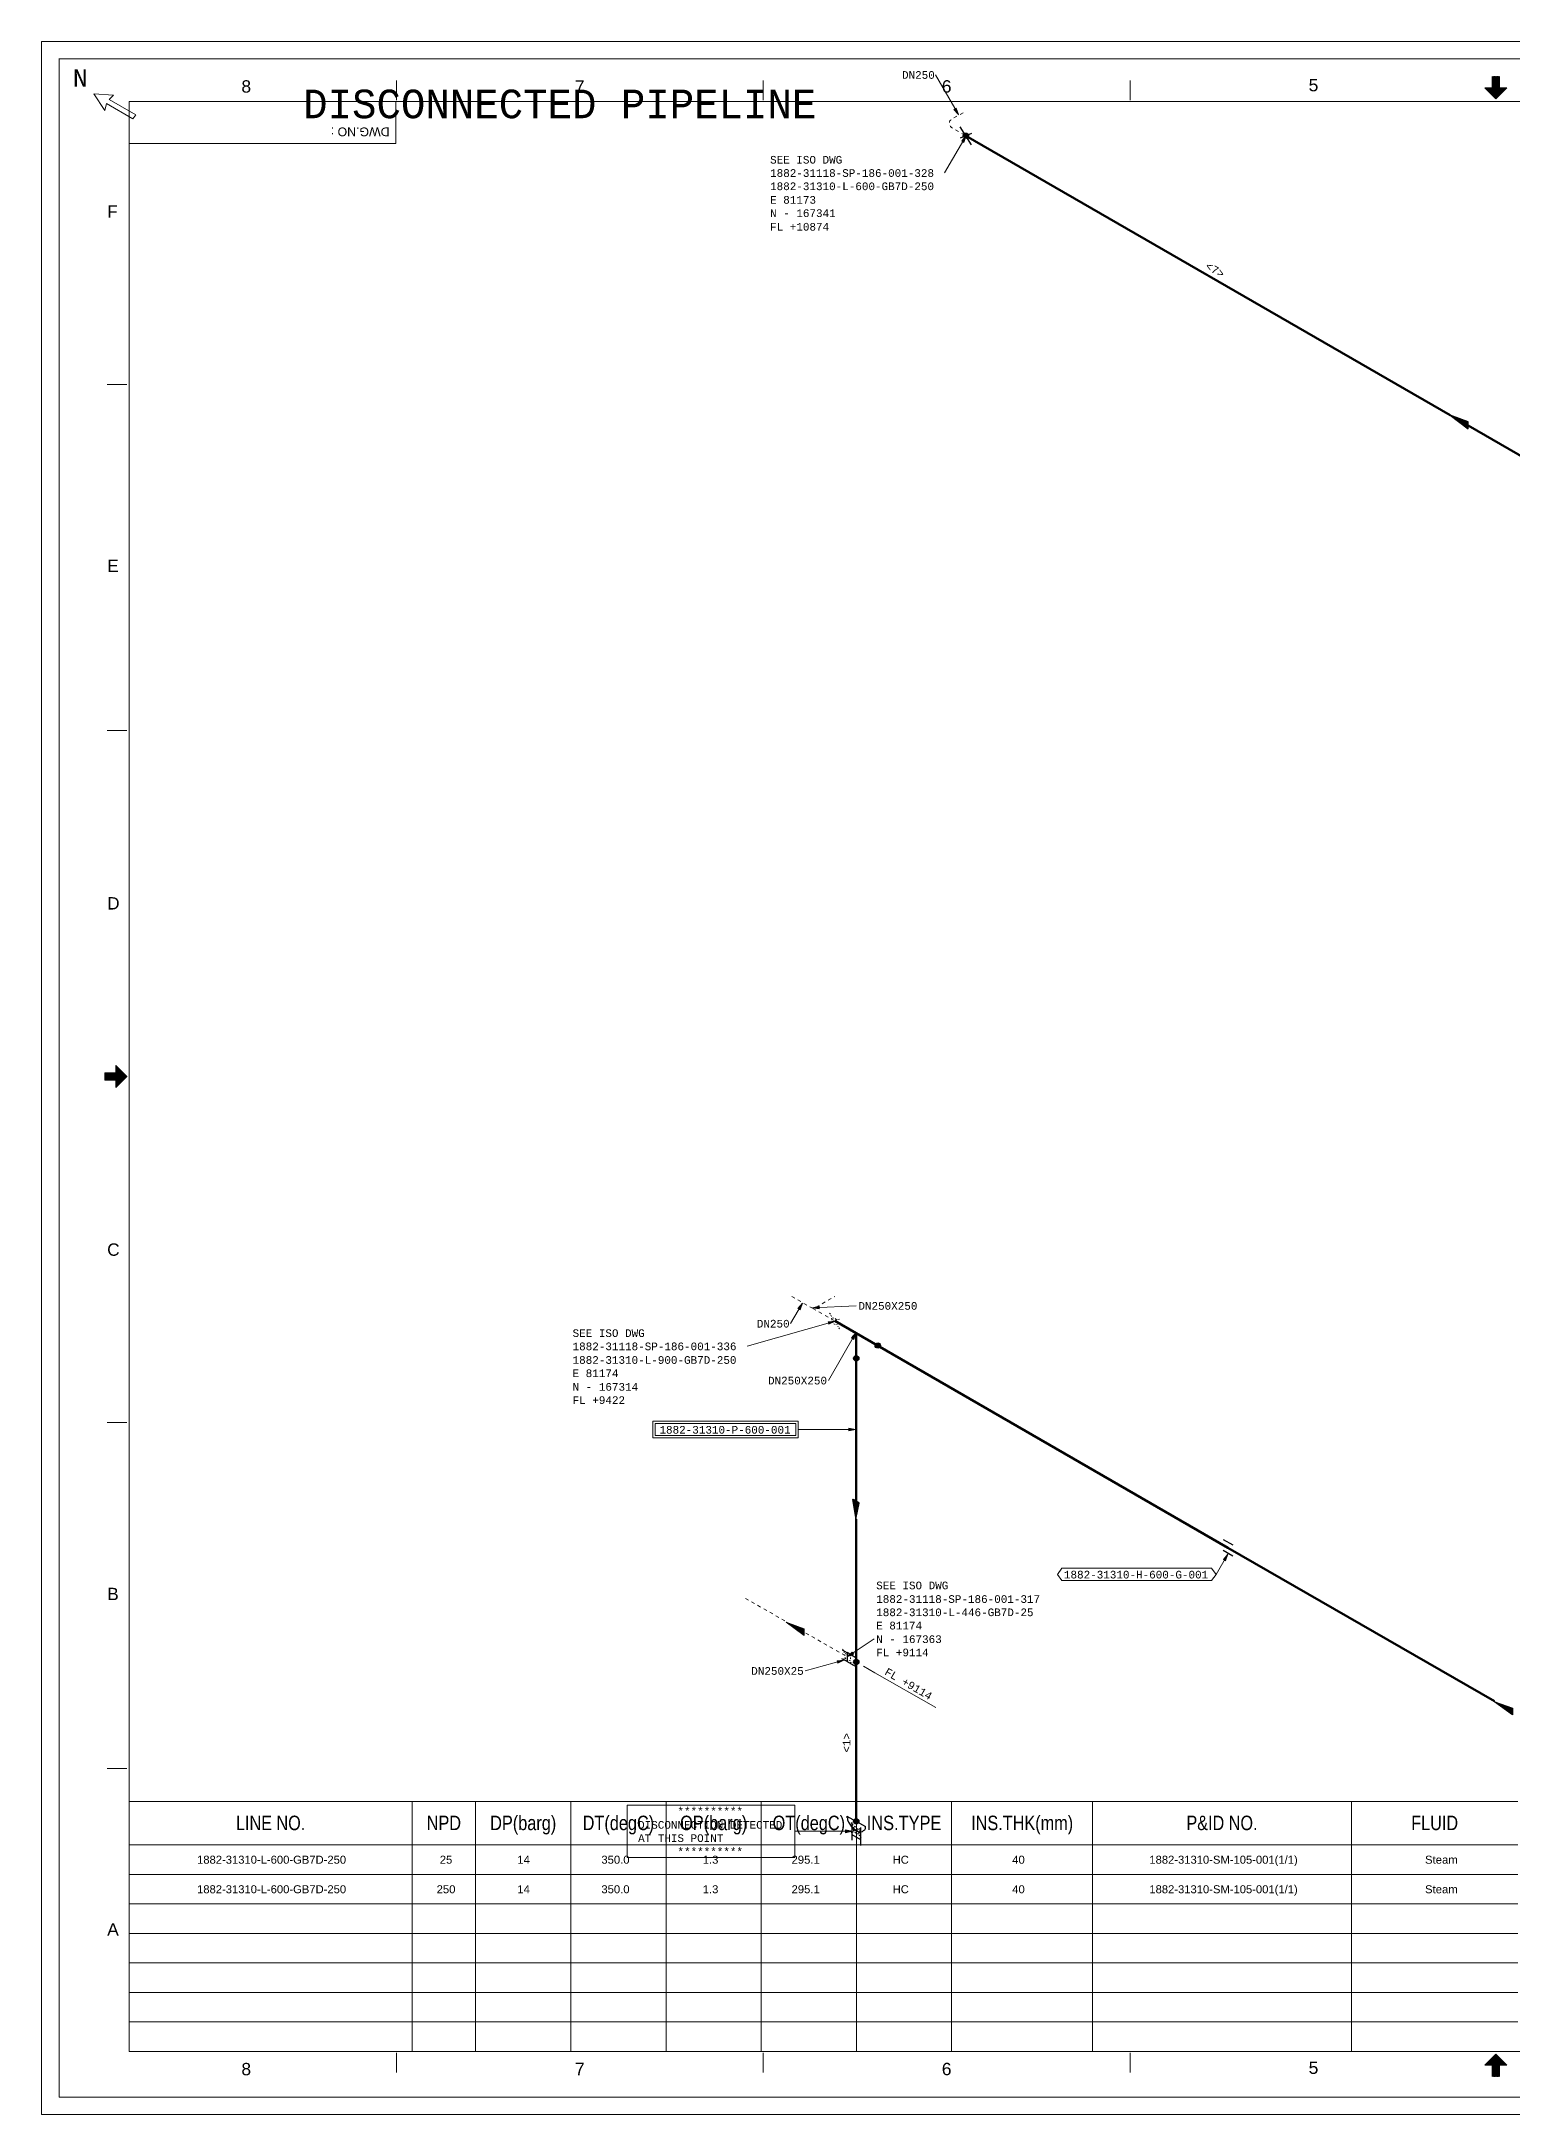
# Model space of a CAD drawing. Header units: inches. Extents: x 0 to 841, y 0 to 594.
# Drawn here: x 0 to 422, y 0 to 594 of the extents above; entities that cross this region are included whole.
import ezdxf
from ezdxf.enums import TextEntityAlignment as Align
from ezdxf.xclip import XClip

# ---------------------------------------------------------------- set-up
doc = ezdxf.new("R2010")
doc.units = ezdxf.units.IN
doc.header["$MEASUREMENT"] = 0
doc.header["$XCLIPFRAME"] = 0
for name, color, linetype in [('BG 0 -2', 7, 'Continuous'), ('BG BG BG BG BG 2', 7, 'Continuous'), ('BG BG BG BG TITLETEXT -1', 7, 'Continuous'), ('DwgTemplate', 7, 'Continuous'), ('한국지역난방기술주식회사 CI', 7, 'Continuous')]:
    doc.layers.add(name, color=color, linetype=linetype)
doc.styles.add('Arial', font='arial.ttf')
doc.styles.add('Courier New', font='cour.ttf')

# ---------------------------------------------------------------- blocks, each defined once
blk = doc.blocks.new('1882-31118-SP-186-001-327_MODEL-EMBED 1_DWG')
at = {"layer": 'DwgTemplate', "color": 4, "style": 'Arial'}
for s, width, p in [('1882-31310-L-600-GB7D-250', 1.003597, (0.737042, -0.115628)), ('25', 1.008516, (3.475116, -0.115628)), ('14', 1.008516, (4.350117, -0.115628)), ('350.0 ', 1.008516, (5.29826, -0.115628)), ('1.3 ', 1.008516, (6.441829, -0.115628)), ('295.1 ', 1.008516, (7.444094, -0.115628)), ('HC', 0.992063, (8.5857, -0.115628)), ('40', 1.008516, (9.933451, -0.115628)), ('1882-31310-SM-105-001(1/1)', 1.003127, (11.480553, -0.115628)), ('Steam', 1.013128, (14.590457, -0.115628)), ('1882-31310-L-600-GB7D-250', 1.003597, (0.737042, -0.448962)), ('250', 1.008516, (3.43979, -0.448962)), ('14', 1.008516, (4.350117, -0.448962)), ('350.0 ', 1.008516, (5.29826, -0.448962)), ('1.3 ', 1.008516, (6.441829, -0.448962)), ('295.1 ', 1.008516, (7.444094, -0.448962)), ('HC', 0.992063, (8.5857, -0.448962)), ('40', 1.008516, (9.933451, -0.448962)), ('1882-31310-SM-105-001(1/1)', 1.003127, (11.480553, -0.448962)), ('Steam', 1.013128, (14.590457, -0.448962))]:
    blk.add_text(s, height=0.090278, dxfattribs=dict(at, width=width)).set_placement(p, align=Align.TOP_LEFT)

msp = doc.modelspace()

# ---------------------------------------------------------------- hatches: boundary and pattern name
at = {"layer": '한국지역난방기술주식회사 CI', "linetype": 'Continuous'}
for points in [[(262.76, 573.08), (262.12, 574.92), (261.48, 574.52)], [(265, 566.92), (263.72, 565.48), (264.36, 565.08)], [(218.04, 232.44), (216.76, 231), (217.4, 230.6)], [(220.92, 231.16), (222.84, 230.84), (222.84, 231.64)], [(227.4, 227.32), (225.48, 227.16), (225.64, 226.44)], [(233.4, 223.96), (232.12, 222.52), (232.76, 222.12)], [(233.24, 196.28), (231.32, 196.68), (231.32, 195.88)], [(339.96, 160.52), (338.68, 159.08), (339.32, 158.68)], [(230.92, 131.16), (232.76, 131.88), (232.28, 132.52)], [(229.96, 130.2), (228.04, 130.04), (228.2, 129.32)], [(232.28, 81.16), (230.36, 81.56), (230.36, 80.76)]]:
    msp.add_hatch(color=7, dxfattribs=at).paths.add_polyline_path(points)
h = msp.add_hatch(color=7, dxfattribs=at)
edge = h.paths.add_edge_path()
edge.add_arc((264.92, 567), 0.76, 0, 360)
h = msp.add_hatch(color=7, dxfattribs=at)
edge = h.paths.add_edge_path()
edge.add_arc((239.64, 220.36), 0.76, 0, 360)
h = msp.add_hatch(color=7, dxfattribs=at)
edge = h.paths.add_edge_path()
edge.add_arc((233.48, 216.68), 0.76, 0, 360)
h = msp.add_hatch(color=7, dxfattribs=at)
edge = h.paths.add_edge_path()
edge.add_arc((233.48, 129.64), 0.76, 0, 360)
h = msp.add_hatch(color=7, dxfattribs=at)
edge = h.paths.add_edge_path()
edge.add_arc((233.48, 84.04), 0.76, 0, 360)

# ---------------------------------------------------------------- linework, layer by layer
at = {"layer": 'BG 0 -2', "color": 7, "linetype": 'Continuous', "lineweight": 9}
for p, q in [((0, 0), (0, 594)), ((0, 594), (841, 594)), ((101.7, 577.17), (101.7, 582.83)), ((206.83, 577.17), (206.83, 582.83)), ((311.95, 577.17), (311.95, 582.83)), ((415.69, 580.74), (415.69, 583.92)), ((415.69, 583.88), (417.82, 581.76)), ((415.69, 583.75), (417.82, 581.63)), ((415.69, 583.63), (417.82, 581.51)), ((415.69, 583.5), (417.82, 581.38)), ((415.69, 583.38), (417.82, 581.26)), ((415.69, 583.25), (417.82, 581.13)), ((415.69, 583.13), (417.82, 581.01)), ((415.69, 583), (417.82, 580.88)), ((415.69, 582.88), (417.82, 580.76)), ((415.69, 582.75), (418.83, 579.62)), ((415.69, 582.63), (418.76, 579.56)), ((415.69, 582.5), (418.7, 579.5)), ((415.69, 582.38), (418.64, 579.44)), ((415.69, 582.25), (418.58, 579.37)), ((415.69, 582.13), (418.51, 579.31)), ((415.78, 583.92), (417.82, 581.88)), ((415.91, 583.92), (417.82, 582.01)), ((416.03, 583.92), (417.82, 582.13)), ((416.16, 583.92), (417.82, 582.26)), ((416.28, 583.92), (417.82, 582.38)), ((416.41, 583.92), (417.82, 582.51)), ((416.53, 583.92), (417.82, 582.63)), ((416.66, 583.92), (417.82, 582.76)), ((416.76, 577.56), (416.76, 583.22)), ((416.78, 583.92), (417.82, 582.88)), ((416.91, 583.92), (417.82, 583.01)), ((417.03, 583.92), (417.82, 583.13)), ((417.16, 583.92), (417.82, 583.26)), ((417.28, 583.92), (417.82, 583.38)), ((417.41, 583.92), (417.82, 583.51)), ((417.53, 583.92), (417.82, 583.63)), ((417.66, 583.92), (417.82, 583.76)), ((417.78, 583.92), (417.82, 583.88)), ((417.82, 580.74), (417.82, 583.92)), ((815.93, 576.75), (25.11, 576.75)), ((25.11, 576.75), (25.11, 18.11)), ((101.53, 564.78), (101.53, 576.75)), ((413.57, 580.74), (415.69, 580.74)), ((416.76, 577.55), (413.57, 580.74)), ((413.59, 580.74), (416.76, 577.56)), ((413.71, 580.74), (416.83, 577.62)), ((413.84, 580.74), (416.89, 577.68)), ((413.96, 580.74), (416.95, 577.75)), ((414.09, 580.74), (417.01, 577.81)), ((414.21, 580.74), (417.08, 577.87)), ((414.34, 580.74), (417.14, 577.93)), ((414.46, 580.74), (417.2, 578)), ((414.59, 580.74), (417.26, 578.06)), ((414.71, 580.74), (417.33, 578.12)), ((414.84, 580.74), (417.39, 578.18)), ((414.96, 580.74), (417.45, 578.25)), ((415.09, 580.74), (417.51, 578.31)), ((415.21, 580.74), (417.58, 578.37)), ((415.34, 580.74), (417.64, 578.44)), ((415.46, 580.74), (417.7, 578.5)), ((415.59, 580.74), (417.76, 578.56)), ((415.69, 582), (418.45, 579.25)), ((415.69, 581.88), (418.39, 579.19)), ((415.69, 581.75), (418.33, 579.12)), ((415.69, 581.63), (418.26, 579.06)), ((415.69, 581.5), (418.2, 579)), ((415.69, 581.38), (418.14, 578.94)), ((415.69, 581.25), (418.08, 578.87)), ((415.69, 581.13), (418.01, 578.81)), ((415.69, 581), (417.95, 578.75)), ((415.69, 580.88), (417.89, 578.69)), ((415.69, 580.75), (417.83, 578.62)), ((419.94, 580.74), (416.76, 577.55)), ((417.82, 580.74), (419.94, 580.74)), ((417.84, 580.74), (418.89, 579.69)), ((417.96, 580.74), (418.95, 579.75)), ((418.09, 580.74), (419.01, 579.81)), ((418.21, 580.74), (419.08, 579.87)), ((418.34, 580.74), (419.14, 579.94)), ((418.46, 580.74), (419.2, 580)), ((418.59, 580.74), (419.26, 580.06)), ((418.71, 580.74), (419.33, 580.12)), ((418.84, 580.74), (419.39, 580.19)), ((418.96, 580.74), (419.45, 580.25)), ((419.09, 580.74), (419.51, 580.31)), ((419.21, 580.74), (419.58, 580.37)), ((419.34, 580.74), (419.64, 580.44)), ((419.46, 580.74), (419.7, 580.5)), ((419.59, 580.74), (419.76, 580.56)), ((419.71, 580.74), (419.83, 580.62)), ((419.84, 580.74), (419.89, 580.69)), ((101.53, 564.78), (25.11, 564.78)), ((24.49, 495.71), (18.83, 495.71)), ((24.49, 396.57), (18.83, 396.57)), ((18.14, 296.95), (19.67, 298.49)), ((18.14, 296.83), (19.8, 298.49)), ((18.14, 296.7), (19.92, 298.49)), ((18.14, 296.58), (20.05, 298.49)), ((18.14, 296.45), (20.17, 298.49)), ((18.14, 298.49), (18.14, 296.37)), ((18.14, 298.45), (18.17, 298.49)), ((18.14, 298.33), (18.3, 298.49)), ((18.14, 298.2), (18.42, 298.49)), ((18.14, 298.08), (18.55, 298.49)), ((18.14, 297.95), (18.67, 298.49)), ((18.14, 297.83), (18.8, 298.49)), ((18.14, 297.7), (18.92, 298.49)), ((18.14, 297.58), (19.05, 298.49)), ((18.14, 297.45), (19.17, 298.49)), ((18.14, 297.33), (19.3, 298.49)), ((18.14, 297.2), (19.42, 298.49)), ((18.14, 297.08), (19.55, 298.49)), ((21.32, 298.49), (18.14, 298.49)), ((18.17, 296.37), (20.3, 298.49)), ((18.3, 296.37), (20.42, 298.49)), ((18.42, 296.37), (20.55, 298.49)), ((18.55, 296.37), (20.67, 298.49)), ((18.67, 296.37), (20.8, 298.49)), ((18.8, 296.37), (20.92, 298.49)), ((18.93, 296.37), (21.05, 298.49)), ((19.05, 296.37), (21.17, 298.49)), ((19.18, 296.37), (21.3, 298.49)), ((19.3, 296.37), (22.43, 299.5)), ((19.43, 296.37), (22.49, 299.43)), ((19.55, 296.37), (22.56, 299.37)), ((19.68, 296.37), (22.62, 299.31)), ((19.8, 296.37), (22.68, 299.25)), ((19.93, 296.37), (22.74, 299.18)), ((20.05, 296.37), (22.81, 299.12)), ((20.18, 296.37), (22.87, 299.06)), ((20.3, 296.37), (22.93, 299)), ((20.43, 296.37), (22.99, 298.93)), ((20.55, 296.37), (23.06, 298.87)), ((20.68, 296.37), (23.12, 298.81)), ((20.8, 296.37), (23.18, 298.75)), ((20.93, 296.37), (23.24, 298.68)), ((21.05, 296.37), (23.31, 298.62)), ((21.18, 296.37), (23.37, 298.56)), ((21.3, 296.37), (23.43, 298.5)), ((21.32, 300.61), (24.5, 297.43)), ((21.32, 298.49), (21.32, 300.61)), ((21.32, 300.51), (21.37, 300.56)), ((21.32, 300.39), (21.43, 300.5)), ((21.32, 300.26), (21.49, 300.43)), ((21.32, 300.14), (21.56, 300.37)), ((21.32, 300.01), (21.62, 300.31)), ((21.32, 299.89), (21.68, 300.25)), ((21.32, 299.76), (21.74, 300.18)), ((21.32, 299.63), (21.81, 300.12)), ((21.32, 299.51), (21.87, 300.06)), ((21.32, 299.38), (21.93, 300)), ((21.32, 299.26), (21.99, 299.93)), ((21.32, 299.13), (22.06, 299.87)), ((21.32, 299.01), (22.12, 299.81)), ((21.32, 298.88), (22.18, 299.75)), ((21.32, 298.76), (22.24, 299.68)), ((21.32, 298.63), (22.31, 299.62)), ((21.32, 298.51), (22.37, 299.56)), ((21.32, 296.26), (23.49, 298.43)), ((21.32, 296.13), (23.56, 298.37)), ((21.32, 296.01), (23.62, 298.31)), ((21.32, 295.88), (23.68, 298.25)), ((21.32, 295.76), (23.74, 298.18)), ((21.32, 295.63), (23.81, 298.12)), ((21.32, 295.51), (23.87, 298.06)), ((21.32, 295.38), (23.93, 298)), ((21.32, 295.26), (23.99, 297.93)), ((21.32, 295.13), (24.06, 297.87)), ((21.32, 295.01), (24.12, 297.81)), ((21.32, 294.88), (24.18, 297.75)), ((21.32, 294.76), (24.24, 297.68)), ((21.32, 294.63), (24.31, 297.62)), ((21.32, 294.51), (24.37, 297.56)), ((21.32, 294.38), (24.43, 297.5)), ((21.32, 294.26), (24.49, 297.43)), ((24.5, 297.43), (21.32, 294.24)), ((21.32, 296.37), (18.14, 296.37)), ((21.32, 294.24), (21.32, 296.37)), ((24.49, 198.28), (18.83, 198.28)), ((24.49, 99.14), (18.83, 99.14)), ((25.11, 18.11), (815.93, 18.11)), ((101.7, 17.68), (101.7, 12.02)), ((206.83, 17.68), (206.83, 12.02)), ((311.95, 17.68), (311.95, 12.02)), ((416.76, 17.3), (413.57, 14.12)), ((413.57, 14.12), (415.69, 14.12)), ((413.59, 14.12), (416.76, 17.29)), ((413.71, 14.12), (416.83, 17.23)), ((413.84, 14.12), (416.89, 17.17)), ((413.96, 14.12), (416.95, 17.11)), ((414.09, 14.12), (417.01, 17.04)), ((414.21, 14.12), (417.08, 16.98)), ((414.34, 14.12), (417.14, 16.92)), ((414.46, 14.12), (417.2, 16.86)), ((414.59, 14.12), (417.26, 16.79)), ((414.71, 14.12), (417.33, 16.73)), ((414.84, 14.12), (417.39, 16.67)), ((414.96, 14.12), (417.45, 16.61)), ((415.09, 14.12), (417.51, 16.54)), ((415.21, 14.12), (417.58, 16.48)), ((415.34, 14.12), (417.64, 16.42)), ((415.46, 14.12), (417.7, 16.36)), ((415.59, 14.12), (417.76, 16.29)), ((415.69, 14.1), (417.83, 16.23)), ((415.69, 13.98), (417.89, 16.17)), ((415.69, 13.85), (417.95, 16.11)), ((415.69, 13.72), (418.01, 16.04)), ((415.69, 13.6), (418.08, 15.98)), ((415.69, 13.47), (418.14, 15.92)), ((415.69, 13.35), (418.2, 15.86)), ((415.69, 13.22), (418.26, 15.79)), ((415.69, 13.1), (418.33, 15.73)), ((415.69, 12.97), (418.39, 15.67)), ((415.69, 12.85), (418.45, 15.61)), ((415.69, 12.72), (418.51, 15.54)), ((415.69, 12.6), (418.58, 15.48)), ((415.69, 12.47), (418.64, 15.42)), ((415.69, 12.35), (418.7, 15.36)), ((415.69, 12.22), (418.76, 15.29)), ((415.69, 12.1), (418.83, 15.23)), ((415.69, 14.12), (415.69, 10.94)), ((415.69, 11.97), (417.82, 14.1)), ((415.69, 11.85), (417.82, 13.97)), ((415.69, 11.72), (417.82, 13.85)), ((415.69, 11.6), (417.82, 13.72)), ((415.69, 11.47), (417.82, 13.6)), ((415.69, 11.35), (417.82, 13.47)), ((415.69, 11.22), (417.82, 13.35)), ((415.69, 11.1), (417.82, 13.22)), ((415.69, 10.97), (417.82, 13.1)), ((415.78, 10.94), (417.82, 12.97)), ((415.91, 10.94), (417.82, 12.85)), ((416.03, 10.94), (417.82, 12.72)), ((416.16, 10.94), (417.82, 12.6)), ((416.28, 10.94), (417.82, 12.47)), ((416.41, 10.94), (417.82, 12.35)), ((416.53, 10.94), (417.82, 12.22)), ((416.66, 10.94), (417.82, 12.1)), ((419.94, 14.12), (416.76, 17.3)), ((416.76, 17.29), (416.76, 11.64)), ((416.78, 10.94), (417.82, 11.97)), ((417.82, 14.12), (419.94, 14.12)), ((417.82, 14.12), (417.82, 10.94)), ((417.84, 14.12), (418.89, 15.17)), ((417.96, 14.12), (418.95, 15.11)), ((418.09, 14.12), (419.01, 15.04)), ((418.21, 14.12), (419.08, 14.98)), ((418.34, 14.12), (419.14, 14.92)), ((418.46, 14.12), (419.2, 14.86)), ((418.59, 14.12), (419.26, 14.79)), ((418.71, 14.12), (419.33, 14.73)), ((418.84, 14.12), (419.39, 14.67)), ((418.96, 14.12), (419.45, 14.61)), ((419.09, 14.12), (419.51, 14.54)), ((419.21, 14.12), (419.58, 14.48)), ((419.34, 14.12), (419.64, 14.42)), ((419.46, 14.12), (419.7, 14.36)), ((419.59, 14.12), (419.76, 14.29)), ((419.71, 14.12), (419.83, 14.23)), ((419.84, 14.12), (419.89, 14.17)), ((416.91, 10.94), (417.82, 11.85)), ((417.03, 10.94), (417.82, 11.72)), ((417.16, 10.94), (417.82, 11.6)), ((417.28, 10.94), (417.82, 11.47)), ((417.41, 10.94), (417.82, 11.35)), ((417.53, 10.94), (417.82, 11.22)), ((417.66, 10.94), (417.82, 11.1)), ((417.78, 10.94), (417.82, 10.97)), ((841, 0), (0, 0))]:
    msp.add_line(p, q, dxfattribs=at)
at = {"layer": 'BG BG BG BG BG 2', "color": 2, "linetype": 'Continuous', "lineweight": 15}
for p, q in [((423.08, 89.71), (25.11, 89.71)), ((106.23, 18.11), (106.23, 89.71)), ((124.41, 18.11), (124.41, 89.71)), ((151.69, 18.11), (151.69, 89.71)), ((178.97, 18.11), (178.97, 89.71)), ((206.26, 18.11), (206.26, 89.71)), ((233.54, 18.11), (233.54, 89.71)), ((260.82, 18.11), (260.82, 89.71)), ((301.21, 18.11), (301.21, 89.71)), ((375.37, 18.11), (375.37, 89.71)), ((423.08, 77.24), (25.11, 77.24)), ((423.08, 68.79), (25.11, 68.79)), ((423.08, 60.34), (25.11, 60.34)), ((423.08, 51.89), (25.11, 51.89)), ((423.08, 43.44), (25.11, 43.44)), ((423.08, 34.98), (25.11, 34.98)), ((423.08, 26.53), (25.11, 26.53))]:
    msp.add_line(p, q, dxfattribs=at)
at = {"layer": '한국지역난방기술주식회사 CI', "color": 7, "linetype": 'Continuous', "lineweight": 9}
for p, q in [((5, 589), (836, 589)), ((5.1, 589), (5.1, 5)), ((262.76, 573.08), (256.2, 584.44)), ((15, 579), (18.2, 574.2)), ((20.6, 578.6), (15, 579)), ((18.2, 574.2), (18.6, 576.2)), ((18.6, 576.2), (26.2, 571.8)), ((19.4, 577.4), (20.6, 578.6)), ((27, 573), (19.4, 577.4)), ((26.2, 571.8), (27, 573)), ((260.17, 570.76), (260.23, 570.99)), ((260.17, 570.74), (260.17, 570.76)), ((260.23, 570.99), (260.33, 571.21)), ((260.33, 571.21), (260.47, 571.41)), ((260.47, 571.41), (260.64, 571.58)), ((260.64, 571.58), (260.65, 571.59)), ((261.48, 574.52), (262.12, 574.92)), ((262.76, 573.08), (261.48, 574.52)), ((261.48, 572.08), (262.35, 572.57)), ((262.12, 574.92), (262.76, 573.08)), ((263.22, 573.06), (264.09, 573.55)), ((265, 566.92), (258.76, 556.36)), ((260.47, 569.63), (260.36, 569.78)), ((260.64, 569.46), (260.47, 569.63)), ((260.84, 569.32), (260.64, 569.46)), ((261.09, 569.14), (260.8, 569.3)), ((262.83, 568.16), (261.96, 568.65)), ((264.57, 567.18), (263.7, 567.67)), ((263.72, 565.48), (265, 566.92)), ((264.36, 565.08), (263.72, 565.48)), ((265, 566.92), (264.36, 565.08)), ((218.04, 232.44), (214.68, 226.68)), ((215, 234.4), (215.87, 233.91)), ((216.74, 233.42), (217.61, 232.93)), ((216.76, 231), (218.04, 232.44)), ((218.04, 232.44), (217.4, 230.6)), ((218.48, 232.43), (219.35, 231.94)), ((220.92, 231.16), (233.48, 231.72)), ((221.96, 231.34), (222.83, 231.84)), ((223.7, 232.33), (224.57, 232.83)), ((225.43, 233.33), (226.3, 233.83)), ((227.17, 234.32), (227.3, 234.4)), ((227.4, 227.32), (202.2, 220.12)), ((217.4, 230.6), (216.76, 231)), ((220.22, 231.45), (221.1, 230.96)), ((220.92, 231.16), (222.84, 231.64)), ((222.84, 230.84), (220.92, 231.16)), ((221.2, 230.9), (221.94, 230.48)), ((222.8, 229.98), (223.67, 229.48)), ((222.84, 231.64), (222.84, 230.84)), ((224.54, 228.99), (225.41, 228.49)), ((225.48, 227.16), (227.4, 227.32)), ((225.64, 226.44), (225.48, 227.16)), ((227.4, 227.32), (225.64, 226.44)), ((225.8, 229.6), (226.1, 229.3)), ((225.8, 226.8), (226.1, 226.8)), ((226.2, 229), (226.4, 228.7)), ((226.2, 226.9), (226.4, 227)), ((226.27, 227.99), (227.14, 227.49)), ((226.4, 227.8), (226.5, 228.2)), ((226.7, 227), (226.5, 227.4)), ((226.7, 228.3), (227.1, 228.2)), ((227.4, 226.4), (227.1, 226.6)), ((227.4, 228.1), (227.9, 227.6)), ((228.1, 226.5), (227.8, 226.4)), ((228.1, 227.3), (228.2, 226.9)), ((228.3, 227.8), (228.2, 227.8)), ((228.3, 225.7), (228.2, 225.9)), ((228.7, 227.9), (228.5, 227.8)), ((233.4, 223.96), (225.56, 210.36)), ((228.7, 225.1), (228.5, 225.4)), ((232.12, 222.52), (233.4, 223.96)), ((232.76, 222.12), (232.12, 222.52)), ((233.4, 223.96), (232.76, 222.12)), ((216.84, 198.68), (175.24, 198.68)), ((175.24, 198.68), (175.24, 193.88)), ((216.2, 198.04), (175.88, 198.04)), ((175.88, 198.04), (175.88, 194.52)), ((216.2, 194.52), (216.2, 198.04)), ((216.84, 193.88), (216.84, 198.68)), ((233.24, 196.28), (216.84, 196.28)), ((231.32, 195.88), (231.32, 196.68)), ((231.32, 196.68), (233.24, 196.28)), ((233.24, 196.28), (231.32, 195.88)), ((175.24, 193.88), (216.84, 193.88)), ((175.88, 194.52), (216.2, 194.52)), ((339.96, 160.52), (336.6, 154.76)), ((338.68, 159.08), (339.96, 160.52)), ((339.96, 160.52), (339.32, 158.68)), ((292.44, 156.52), (291.16, 154.76)), ((291.16, 154.76), (292.44, 153)), ((335.32, 156.52), (292.44, 156.52)), ((336.6, 154.76), (335.32, 156.52)), ((335.32, 153), (336.6, 154.76)), ((339.32, 158.68), (338.68, 159.08)), ((292.44, 153), (335.32, 153)), ((202.61, 147.4), (201.74, 147.89)), ((204.35, 146.41), (203.48, 146.9)), ((206.09, 145.42), (205.22, 145.91)), ((207.83, 144.43), (206.96, 144.92)), ((209.57, 143.44), (208.7, 143.93)), ((211.31, 142.45), (210.44, 142.94)), ((213.04, 141.46), (212.17, 141.96)), ((218.6, 139.2), (213.4, 141.1)), ((213.4, 141.1), (218.6, 137.3)), ((218.6, 138.2), (213.4, 141.1)), ((218.6, 139), (213.9, 140.8)), ((213.9, 140.8), (218.6, 137.4)), ((218.6, 139), (214.5, 140.6)), ((214.5, 140.6), (218.6, 137.4)), ((218.6, 138.8), (215, 140.2)), ((215, 140.2), (218.6, 137.6)), ((218.6, 138.6), (215.4, 140)), ((215.4, 140), (218.6, 137.7)), ((218.6, 138.6), (215.9, 139.7)), ((215.9, 139.7), (218.6, 137.8)), ((218.6, 138.4), (216.4, 139.4)), ((216.4, 139.4), (218.6, 138)), ((218.6, 138.3), (216.9, 139.1)), ((216.9, 139.1), (218.6, 138.1)), ((218.6, 138.2), (218.6, 139.2)), ((218.6, 137.3), (218.6, 139)), ((218.6, 137.4), (218.6, 139)), ((218.6, 137.4), (218.6, 138.8)), ((218.6, 137.6), (218.6, 138.6)), ((218.6, 137.7), (218.6, 138.6)), ((218.6, 137.8), (218.6, 138.4)), ((218.6, 138), (218.6, 138.3)), ((218.6, 138.1), (218.6, 138.2)), ((219.88, 137.47), (219.01, 137.96)), ((221.62, 136.47), (220.75, 136.97)), ((223.35, 135.48), (222.48, 135.98)), ((225.09, 134.49), (224.22, 134.98)), ((226.82, 133.49), (225.95, 133.99)), ((228.56, 132.5), (227.69, 133)), ((230.29, 131.5), (229.43, 132)), ((229.5, 133.3), (229.8, 133)), ((229.9, 132.6), (230.1, 132.4)), ((230.2, 131.8), (230.1, 131.5)), ((230.2, 131), (230.5, 130.6)), ((230.8, 131.9), (230.3, 132.1)), ((230.92, 131.16), (238.6, 136.28)), ((230.92, 131.16), (232.28, 132.52)), ((232.76, 131.88), (230.92, 131.16)), ((231.5, 131.4), (231.1, 131.7)), ((232, 131.4), (231.8, 131.4)), ((231.8, 130.6), (231.8, 131)), ((232.4, 131.6), (232.2, 131.5)), ((232.28, 132.52), (232.76, 131.88)), ((229.96, 130.2), (218.84, 127.16)), ((228.04, 130.04), (229.96, 130.2)), ((228.2, 129.32), (228.04, 130.04)), ((229.96, 130.2), (228.2, 129.32)), ((229.5, 130.5), (229.8, 130.5)), ((229.9, 130.6), (230.1, 130.6)), ((230.8, 130.3), (231.1, 130.1)), ((231.5, 130.1), (231.8, 130.2)), ((232, 129.4), (231.8, 129.6)), ((232.4, 128.8), (232.2, 129.1)), ((235.56, 128.44), (238.84, 126.6)), ((238.84, 126.6), (256.28, 116.6)), ((215.88, 88.68), (167.88, 88.68)), ((167.88, 88.68), (167.88, 73.64)), ((215.88, 73.64), (215.88, 88.68)), ((232.28, 81.16), (215.88, 81.16)), ((230.36, 80.76), (230.36, 81.56)), ((230.36, 81.56), (232.28, 81.16)), ((232.28, 81.16), (230.36, 80.76)), ((167.88, 73.64), (215.88, 73.64)), ((5.1, 5), (836, 5))]:
    msp.add_line(p, q, dxfattribs=at)
at = {"layer": '한국지역난방기술주식회사 CI', "color": 7, "linetype": 'Continuous', "lineweight": 25}
for p, q in [((266.5, 564.4), (263.3, 569.5)), ((266.5, 567.6), (263.3, 566.3)), ((408.8, 485), (403.7, 486.9)), ((403.7, 486.9), (408.8, 483)), ((408.8, 483.9), (403.7, 486.9)), ((408.8, 484.8), (404.2, 486.6)), ((404.2, 486.6), (408.8, 483.1)), ((408.8, 484.7), (404.7, 486.3)), ((404.7, 486.3), (408.8, 483.2)), ((408.8, 484.6), (405.2, 486)), ((405.2, 486), (408.8, 483.4)), ((408.8, 484.4), (405.7, 485.8)), ((405.7, 485.8), (408.8, 483.4)), ((408.8, 484.3), (406.2, 485.4)), ((406.2, 485.4), (408.8, 483.6)), ((408.8, 484.2), (406.6, 485.2)), ((406.6, 485.2), (408.8, 483.8)), ((408.8, 484.1), (407.1, 484.9)), ((407.1, 484.9), (408.8, 483.8)), ((408.8, 483.9), (408.8, 485)), ((408.8, 483), (408.8, 484.8)), ((408.8, 483.1), (408.8, 484.7)), ((408.8, 483.2), (408.8, 484.6)), ((408.8, 483.4), (408.8, 484.4)), ((408.8, 483.4), (408.8, 484.3)), ((408.8, 483.6), (408.8, 484.2)), ((408.8, 483.8), (408.8, 484.1)), ((408.8, 483.8), (408.8, 483.9)), ((233.4, 175.7), (232.4, 176.2)), ((232.4, 176.2), (233.4, 170.6)), ((234.3, 175.2), (232.6, 176.2)), ((232.6, 176.2), (233.4, 171)), ((234.2, 175.2), (232.6, 176.2)), ((232.6, 176.2), (233.4, 171.6)), ((234.2, 175.3), (232.8, 176.1)), ((232.8, 176.1), (233.4, 172.1)), ((234, 175.4), (233, 176)), ((233, 176), (233.4, 172.6)), ((233.9, 175.4), (233, 175.9)), ((233, 175.9), (233.4, 173)), ((233.8, 175.5), (233.2, 175.8)), ((233.2, 175.8), (233.4, 173.5)), ((233.6, 175.6), (233.3, 175.8)), ((233.3, 175.8), (233.4, 174)), ((233.4, 174), (233.5, 175.7)), ((233.5, 175.7), (233.4, 175.7)), ((233.4, 175.7), (233.4, 170.6)), ((233.4, 173.5), (233.6, 175.6)), ((233.4, 173), (233.8, 175.5)), ((233.4, 172.1), (234, 175.4)), ((233.4, 172.6), (233.9, 175.4)), ((233.4, 171.6), (234.2, 175.3)), ((233.4, 170.6), (234.3, 175.2)), ((233.4, 171), (234.2, 175.2)), ((338.6, 164.8), (341.4, 163.2)), ((341.4, 160), (338.6, 161.6)), ((230.9, 132.3), (229.5, 133.1)), ((233.4, 130.9), (230.9, 132.4)), ((230.9, 132.4), (230.9, 129.8)), ((233.4, 129.6), (233.4, 130.9)), ((230.9, 129.8), (229.4, 130.6)), ((230.9, 129.8), (233.4, 128.4)), ((233.4, 128.4), (233.4, 129.6)), ((416.4, 118.3), (421.5, 116.4)), ((421.5, 114.5), (416.4, 118.3)), ((416.4, 118.3), (421.5, 116.2)), ((421.5, 114.6), (416.9, 118.1)), ((416.9, 118.1), (421.5, 116.2)), ((421.5, 114.6), (417.3, 117.8)), ((417.3, 117.8), (421.5, 116)), ((421.5, 114.8), (417.8, 117.5)), ((417.8, 117.5), (421.5, 115.8)), ((421.5, 114.9), (418.3, 117.2)), ((418.3, 117.2), (421.5, 115.8)), ((421.5, 115), (418.8, 116.9)), ((418.8, 116.9), (421.5, 115.6)), ((421.5, 115.2), (419.3, 116.6)), ((419.3, 116.6), (421.5, 115.5)), ((421.5, 115.3), (419.8, 116.4)), ((419.8, 116.4), (421.5, 115.4)), ((421.5, 116.4), (421.5, 114.5)), ((421.5, 116.2), (421.5, 114.6)), ((421.5, 116.2), (421.5, 114.6)), ((421.5, 116), (421.5, 114.8)), ((421.5, 115.8), (421.5, 114.9)), ((421.5, 115.8), (421.5, 115)), ((421.5, 115.6), (421.5, 115.2)), ((421.5, 115.5), (421.5, 115.3)), ((230.8, 85.5), (230.8, 85)), ((230.8, 85.5), (236.1, 82.5)), ((231, 85), (231, 84.4)), ((231, 84.4), (231.3, 83.8)), ((231.3, 83.8), (231.6, 83.2)), ((231.6, 83.2), (232, 82.6)), ((232, 83.7), (232.2, 83.4)), ((232.2, 83.7), (232.2, 78.6)), ((232.2, 83.4), (232.2, 82.2)), ((232, 82.6), (232.5, 82.2)), ((232, 80.9), (232.2, 81)), ((232.2, 82.2), (234.6, 80.7)), ((232.2, 82.2), (234.7, 80.7)), ((232.2, 80.2), (234.7, 78.8)), ((232.4, 83.1), (232.6, 82.9)), ((232.4, 81), (232.6, 81)), ((232.5, 82.2), (233, 81.7)), ((232.8, 82.3), (232.6, 82.1)), ((232.6, 81.8), (232.8, 81.2)), ((233.4, 82.3), (233, 82.5)), ((233, 81.7), (233.4, 81.4)), ((233.1, 80.9), (233.4, 80.6)), ((233.4, 81.4), (234, 81.1)), ((234.1, 81.6), (233.8, 82)), ((233.8, 80.4), (234.1, 80.6)), ((234, 81.1), (234.5, 81)), ((234.5, 81.9), (234.3, 81.8)), ((234.3, 80.8), (234.3, 81.1)), ((234.5, 79.8), (234.3, 80.1)), ((234.5, 81), (234.9, 81)), ((234.9, 82), (234.6, 82)), ((234.6, 80.7), (234.6, 81.9)), ((234.9, 79.2), (234.6, 79.5)), ((234.7, 82.2), (234.7, 77.1)), ((234.9, 81), (235.3, 81.1)), ((235.3, 81.1), (235.6, 81.4)), ((235.6, 81.4), (235.9, 81.6)), ((235.9, 81.6), (236.1, 82)), ((236.1, 82), (236.1, 82.5))]:
    msp.add_line(p, q, dxfattribs=at)
at = {"layer": '한국지역난방기술주식회사 CI', "color": 7, "linetype": 'Continuous', "lineweight": 60}
for p, q in [((403.7, 486.9), (264.9, 567)), ((547.7, 403.8), (408.8, 484)), ((227.3, 227.4), (233.5, 223.9)), ((233.5, 223.9), (233.5, 216.7)), ((233.5, 223.9), (239.6, 220.4)), ((239.6, 220.4), (340, 162.4)), ((233.5, 216.7), (233.5, 175.7)), ((233.5, 170.6), (233.5, 129.6)), ((340, 162.4), (416.4, 118.4)), ((233.5, 129.6), (233.5, 84))]:
    msp.add_line(p, q, dxfattribs=at)
at = {"layer": '한국지역난방기술주식회사 CI', "color": 7, "linetype": 'Continuous', "lineweight": 9, "const_width": 0.1}
for points in [[(262.76, 573.08), (262.12, 574.92), (261.48, 574.52)], [(265, 566.92), (263.72, 565.48), (264.36, 565.08)], [(218.04, 232.44), (216.76, 231), (217.4, 230.6)], [(220.92, 231.16), (222.84, 230.84), (222.84, 231.64)], [(227.4, 227.32), (225.48, 227.16), (225.64, 226.44)], [(233.4, 223.96), (232.12, 222.52), (232.76, 222.12)], [(233.24, 196.28), (231.32, 196.68), (231.32, 195.88)], [(339.96, 160.52), (338.68, 159.08), (339.32, 158.68)], [(230.92, 131.16), (232.76, 131.88), (232.28, 132.52)], [(229.96, 130.2), (228.04, 130.04), (228.2, 129.32)], [(232.28, 81.16), (230.36, 81.56), (230.36, 80.76)]]:
    msp.add_lwpolyline(points, close=True, dxfattribs=at)
at = {"layer": '한국지역난방기술주식회사 CI', "color": 7, "linetype": 'Continuous', "lineweight": 25}
for centre in [(264.92, 567), (239.64, 220.36), (233.48, 216.68), (233.48, 129.64), (233.48, 84.04)]:
    msp.add_circle(centre, 0.76, dxfattribs=at)

# ---------------------------------------------------------------- block references
at = {"layer": '한국지역난방기술주식회사 CI', "linetype": 'ByBlock'}
ref = msp.add_blockref('1882-31118-SP-186-001-327_MODEL-EMBED 1_DWG', (25.87, 77.1), dxfattribs=dict(at, xscale=25.4, yscale=25.4, zscale=25.4))
XClip(ref).set_block_clipping_path([(-0.029528, -2.03773), (15.699643, 0.003937)])

# ---------------------------------------------------------------- texts
at = {"layer": 'BG 0 -2', "color": 7, "style": 'Arial', "width": 1.008516}
for s, p in [('8', (58.68, 581.12)), ('7', (154.26, 581.12)), ('6', (259.39, 581.12)), ('5', (364.51, 581.46)), ('8', (58.68, 13.03)), ('7', (154.26, 13.05)), ('6', (259.39, 13.05)), ('5', (364.51, 13.39))]:
    msp.add_text(s, height=3.54, dxfattribs=at).set_placement(p, align=Align.MIDDLE)
at = {"layer": 'BG 0 -2', "color": 4, "style": 'Arial', "width": 1.010263}
msp.add_text('DWG.NO : ', height=2.5, rotation=180, dxfattribs=at).set_placement((99.75, 568.1), align=Align.MIDDLE_LEFT)
at = {"layer": 'BG 0 -2', "color": 7, "style": 'Arial'}
for s, height, width, p in [('F', 3.54, 0.993934, (18.84, 543.5)), ('E', 3.54, 1.004063, (18.84, 442.02)), ('D', 3.54, 0.992063, (18.84, 345.28)), ('C', 3.54, 0.992063, (18.84, 246.06)), ('B ', 3.537, 1.005373, (18.84, 147.39)), ('A', 3.54, 1.004063, (18.84, 51.29))]:
    msp.add_text(s, height=height, dxfattribs=dict(at, width=width)).set_placement(p)
at = {"layer": 'BG BG BG BG TITLETEXT -1', "color": 4, "style": 'Arial'}
for s, height, width, p in [('LINE NO.', 4.146, 0.800705, (65.67, 83.56)), ('NPD', 4.146, 0.80406, (115.32, 83.56)), ('DP(barg)', 4.146, 0.806291, (138.05, 83.56)), ('DT(degC)', 4.146, 0.805416, (165.33, 83.56)), ('OP(barg)', 4.146, 0.806696, (192.62, 83.56)), ('OT(degC)', 4.146, 0.805802, (219.9, 83.56)), ('INS.TYPE', 4.146, 0.809963, (247.18, 83.56)), ('INS.THK(mm)', 4.1456, 0.803775, (281.02, 83.56)), ('P&ID NO.', 4.146, 0.801737, (338.29, 83.56)), ('FLUID', 4.146, 0.803157, (399.23, 83.56))]:
    msp.add_text(s, height=height, dxfattribs=dict(at, width=width)).set_placement(p, align=Align.MIDDLE_CENTER)
at = {"layer": '한국지역난방기술주식회사 CI', "color": 7, "style": 'Courier New', "width": 0.85213}
for s, height, p in [('N', 5, (9, 581)), ('DN250', 2.2, (246.6, 583.3)), ('DISCONNECTED PIPELINE', 8.2, (75, 572)), ('SEE ISO DWG', 2.2, (208.8, 559)), ('1882-31118-SP-186-001-328', 2.2, (208.8, 555.2)), ('1882-31310-L-600-GB7D-250', 2.2, (208.8, 551.4)), ('E 81173', 2.2, (208.8, 547.5)), ('N - 167341', 2.2, (208.8, 543.7)), ('FL +10874', 2.2, (208.8, 539.8)), ('DN250X250', 2.2, (234.1, 230.6)), ('DN250', 2.2, (205, 225.5)), ('SEE ISO DWG', 2.2, (152.2, 222.8)), ('1882-31118-SP-186-001-336', 2.2, (152.2, 219)), ('1882-31310-L-900-GB7D-250', 2.2, (152.2, 215.1)), ('E 81174', 2.2, (152.2, 211.3)), ('N - 167314', 2.2, (152.2, 207.4)), ('DN250X250', 2.2, (208.2, 209.2)), ('FL +9422', 2.2, (152.2, 203.6)), ('1882-31310-P-600-001', 2.2, (177.1, 195.1)), ('1882-31310-H-600-G-001', 2.2, (293, 153.6)), ('SEE ISO DWG', 2.2, (239.2, 150.5)), ('1882-31118-SP-186-001-317', 2.2, (239.2, 146.6)), ('1882-31310-L-446-GB7D-25', 2.2, (239.2, 142.8)), ('E 81174', 2.2, (239.2, 139)), ('N - 167363', 2.2, (239.2, 135.1)), ('FL +9114', 2.2, (239.2, 131.3)), ('DN250X25', 2.2, (203.4, 126)), (' DISCONNECTION DETECTED', 2.2, (169.1, 81.9)), ('       **********', 2.2, (169.1, 85.8)), (' AT THIS POINT', 2.2, (169.1, 78.1)), ('       **********', 2.2, (169.1, 74.2))]:
    msp.add_text(s, height=height, dxfattribs=at).set_placement(p)
for s, rotation, p in [('<7>', 330, (333.3, 529)), ('FL +9114', 330, (241.4, 126.2)), ('<1>', 90, (231.8, 103.7))]:
    msp.add_text(s, height=2.2, rotation=rotation, dxfattribs=at).set_placement(p)

doc.saveas('drawing.dxf')
